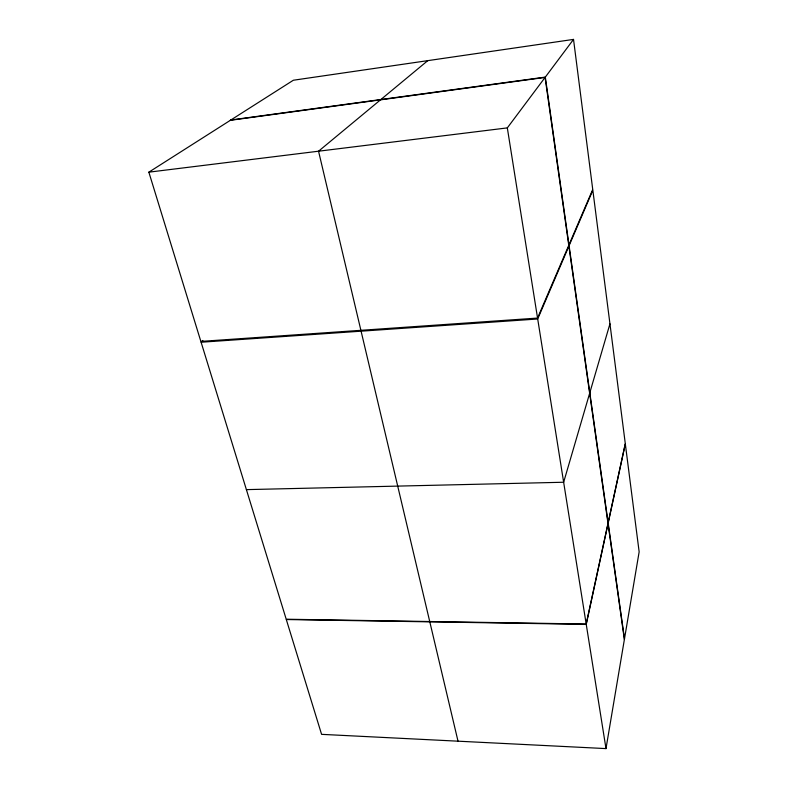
<?xml version="1.0" encoding="UTF-8"?>
<svg xmlns="http://www.w3.org/2000/svg" width="788" height="788" viewBox="0 0 788 788"><rect width="100%" height="100%" fill="white"/><g stroke="black" fill="none" stroke-linecap="round" stroke-linejoin="round"><path stroke-width="1.18" d="M605.992 748.6L639.147 551.856L625.317 443.9L586.242 624.372L605.992 748.6L321.583 734.347L286.3 619.535L586.242 624.372M586.183 624.027L625.288 443.605L592.842 190.223L537.702 318.992L586.183 624.027L286.211 619.22L201.107 342.228L202.851 340.495M609.951 323.829L563.647 482.246L246.388 489.624M537.554 318.076L592.743 189.484L573.526 39.4L293.353 80.238L148.853 172.168L200.851 341.411L537.554 318.076L507.324 127.892L573.526 39.4M427.786 60.637L318.549 151.207L360.894 330.32M230.874 119.983L545.326 77.096L568.975 244.881M230.352 120.318L545.089 77.421L568.769 245.334M148.853 172.168L507.324 127.892M201.107 342.228L537.702 318.992M361.091 331.187L429.726 621.525M429.805 621.85L458.015 741.183M569.084 245.689L608.139 522.74M608.178 523.055L624.49 638.792M568.887 246.151L607.991 523.39M608.04 523.705L624.372 639.501"/></g></svg>
